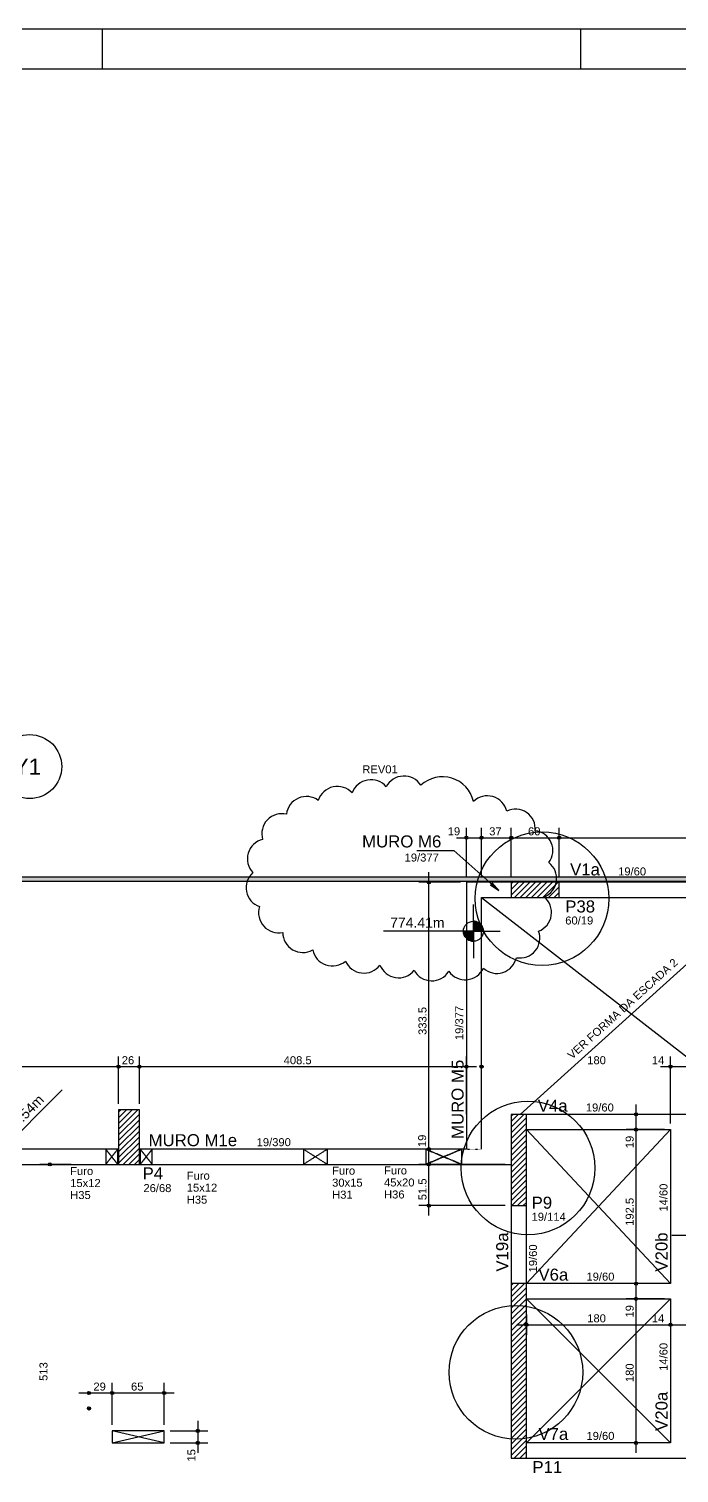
# Model space of a CAD drawing. Header units: millimetres. Extents: x 787 to 8287, y -592 to 17063.
# Drawn here: x 3300 to 4113, y 15259 to 17063 of the extents above; entities that cross this region are included whole.
import ezdxf

# ---------------------------------------------------------------- set-up
doc = ezdxf.new("R2010")
doc.units = ezdxf.units.MM
doc.linetypes.add('ESTILO_TQS_0001', pattern=[1, 0.7, -0.3])
doc.linetypes.add('ESTILO_TQS_0002', pattern=[0.4, 0.1, -0.3])
for name, color, linetype in [('1', 1, 'Continuous'), ('2', 2, 'Continuous'), ('3', 3, 'Continuous'), ('4', 4, 'Continuous'), ('6', 6, 'Continuous'), ('8', 8, 'Continuous'), ('Painéis', 200, 'Continuous')]:
    doc.layers.add(name, color=color, linetype=linetype)
doc.styles.get("Standard").update_dxf_attribs({"font": 'arial.ttf'})

msp = doc.modelspace()

# ---------------------------------------------------------------- linework, layer by layer
at = {"layer": '1', "linetype": 'Continuous'}
for p, q in [((787.2, 17063.07), (8287.2, 17063.07)), ((3392.2, 17013.07), (3392.2, 17063.07)), ((3989.7, 17013.07), (3989.7, 17063.07)), ((3846.8, 16004.3), (3846.8, 16064.95)), ((3865.8, 16004.3), (3865.8, 16064.95)), ((3865.8, 16004.3), (3865.8, 16064.95)), ((3902.81, 16004.3), (3902.81, 16064.95)), ((3902.81, 16004.3), (3902.81, 16064.95)), ((3962.81, 16004.3), (3962.81, 16064.95)), ((3962.81, 16004.3), (3962.81, 16064.95)), ((3834.3, 16052.45), (3878.3, 16052.45)), ((3853.3, 16052.45), (3915.31, 16052.45)), ((3890.31, 16052.45), (3975.31, 16052.45)), ((3950.31, 16052.45), (4443.3, 16052.45)), ((3799.96, 15650.8), (3799.96, 16009.3)), ((3839.3, 15996.8), (3787.46, 15996.8)), ((3846.8, 15996.8), (3846.8, 15996.8)), ((3846.8, 15996.8), (3846.8, 15996.8)), ((3865.8, 15996.8), (3865.8, 15996.8)), ((3865.8, 15996.8), (3865.8, 15996.8)), ((3902.81, 15980.75), (3918.86, 15996.8)), ((3902.81, 15987.82), (3911.79, 15996.8)), ((3902.81, 15994.89), (3904.72, 15996.8)), ((3902.81, 15996.8), (3902.81, 15996.8)), ((3902.81, 15996.8), (3902.81, 15996.8)), ((3906.93, 15977.8), (3925.93, 15996.8)), ((3914, 15977.8), (3933, 15996.8)), ((3921.07, 15977.8), (3940.07, 15996.8)), ((3928.14, 15977.8), (3947.14, 15996.8)), ((3935.22, 15977.8), (3954.22, 15996.8)), ((3942.29, 15977.8), (3961.29, 15996.8)), ((3949.36, 15977.8), (3962.81, 15991.25)), ((3962.81, 15996.8), (3962.81, 15996.8)), ((3962.81, 15996.8), (3962.81, 15996.8)), ((3932.81, 15987.3), (3932.81, 15987.3)), ((3956.43, 15977.8), (3962.81, 15984.18)), ((3855.6, 15935.62), (3855.6, 15969.17)), ((3855.6, 15935.62), (3743.1, 15935.62)), ((3868.1, 15935.62), (3843.1, 15935.62)), ((3855.6, 15934.82), (3843.12, 15934.82)), ((3855.6, 15934.03), (3843.2, 15934.03)), ((3855.6, 15923.12), (3855.6, 15948.12)), ((3855.6, 15947.51), (3859.45, 15947.51)), ((3855.6, 15946.72), (3861.35, 15946.72)), ((3855.6, 15945.92), (3862.67, 15945.92)), ((3855.6, 15945.13), (3863.71, 15945.13)), ((3855.6, 15944.34), (3864.55, 15944.34)), ((3855.6, 15943.54), (3865.26, 15943.54)), ((3855.6, 15942.75), (3865.86, 15942.75)), ((3855.6, 15941.96), (3866.37, 15941.96)), ((3855.6, 15941.17), (3866.8, 15941.17)), ((3855.6, 15940.37), (3867.16, 15940.37)), ((3855.6, 15939.58), (3867.45, 15939.58)), ((3855.6, 15938.79), (3867.69, 15938.79)), ((3855.6, 15937.99), (3867.87, 15937.99)), ((3855.6, 15937.2), (3868, 15937.2)), ((3855.6, 15936.41), (3868.1, 15936.41)), ((3855.6, 15935.62), (3855.6, 15902.06)), ((3855.6, 15935.62), (3889.16, 15935.62)), ((3855.6, 15933.24), (3843.33, 15933.24)), ((3855.6, 15932.44), (3843.51, 15932.44)), ((3855.6, 15931.65), (3843.74, 15931.65)), ((3855.6, 15930.86), (3844.04, 15930.86)), ((3855.6, 15930.07), (3844.4, 15930.07)), ((3855.6, 15929.27), (3844.83, 15929.27)), ((3855.6, 15928.48), (3845.33, 15928.48)), ((3855.6, 15927.69), (3845.94, 15927.69)), ((3855.6, 15926.89), (3846.65, 15926.89)), ((3855.6, 15926.1), (3847.49, 15926.1)), ((3855.6, 15925.31), (3848.53, 15925.31)), ((3855.6, 15924.52), (3849.86, 15924.52)), ((3855.6, 15923.72), (3851.76, 15923.72)), ((3412.3, 15719.8), (3412.3, 15778.96)), ((3412.3, 15719.8), (3412.3, 15778.96)), ((3438.3, 15719.8), (3438.3, 15778.96)), ((3438.3, 15719.8), (3438.3, 15778.96)), ((3846.8, 15707.19), (3846.8, 15778.96)), ((3846.8, 15707.19), (3846.8, 15778.96)), ((3865.8, 15723.91), (3865.8, 15778.96)), ((3865.8, 15747.23), (3865.8, 15778.96)), ((4101.81, 15695.3), (4101.81, 15778.96)), ((4101.81, 15695.3), (4101.81, 15778.96)), ((2942.3, 15766.46), (3424.8, 15766.46)), ((3399.8, 15766.46), (3450.8, 15766.46)), ((3425.8, 15766.46), (3859.3, 15766.46)), ((4089.31, 15766.46), (4128.31, 15766.46)), ((4103.31, 15766.46), (4226.8, 15766.46)), ((3262.14, 15657.81), (3341.69, 15737.35)), ((3865.8, 15739.73), (3865.8, 15739.73)), ((4058.78, 15675.3), (4058.78, 15719.3)), ((3412.3, 15688.24), (3436.37, 15712.3)), ((3412.3, 15695.31), (3429.3, 15712.3)), ((3412.3, 15702.38), (3422.23, 15712.3)), ((3412.3, 15709.45), (3415.16, 15712.3)), ((3412.3, 15712.3), (3412.3, 15712.3)), ((3412.3, 15712.3), (3412.3, 15712.3)), ((3412.3, 15681.17), (3438.3, 15707.17)), ((3412.3, 15674.1), (3438.3, 15700.1)), ((3438.3, 15712.3), (3438.3, 15712.3)), ((3438.3, 15712.3), (3438.3, 15712.3)), ((3846.8, 15699.69), (3846.8, 15699.69)), ((3846.8, 15699.69), (3846.8, 15699.69)), ((3865.8, 15716.41), (3865.8, 15716.41)), ((3902.8, 15690.83), (3918.77, 15706.8)), ((3902.8, 15697.9), (3911.7, 15706.8)), ((3902.8, 15704.97), (3904.63, 15706.8)), ((3902.8, 15706.8), (3902.8, 15706.8)), ((3902.8, 15706.8), (3902.8, 15706.8)), ((3902.8, 15683.76), (3921.8, 15702.76)), ((3921.8, 15706.8), (3921.8, 15706.8)), ((3921.8, 15706.8), (3921.8, 15706.8)), ((4075.45, 15706.8), (4046.28, 15706.8)), ((4058.78, 15482.8), (4058.78, 15700.3)), ((4082.95, 15706.8), (4082.95, 15706.8)), ((3412.3, 15667.02), (3438.3, 15693.02)), ((3412.3, 15659.95), (3438.3, 15685.95)), ((3902.8, 15676.69), (3921.8, 15695.69)), ((3902.8, 15669.62), (3921.8, 15688.62)), ((3902.8, 15662.55), (3921.8, 15681.55)), ((4094.31, 15687.8), (4046.28, 15687.8)), ((4094.31, 15687.8), (4046.28, 15687.8)), ((4101.81, 15687.8), (4101.81, 15687.8)), ((4101.81, 15687.8), (4101.81, 15687.8)), ((4101.81, 15687.8), (4101.81, 15687.8)), ((4101.81, 15687.8), (4101.81, 15687.8)), ((3412.3, 15652.88), (3438.3, 15678.88)), ((3412.3, 15645.81), (3438.3, 15671.81)), ((3417.87, 15644.3), (3438.3, 15664.74)), ((3425.3, 15678.3), (3425.3, 15678.3)), ((3839.3, 15663.3), (3787.46, 15663.3)), ((3805.88, 15663.3), (3787.46, 15663.3)), ((3799.96, 15631.8), (3799.96, 15675.8)), ((3813.38, 15663.3), (3813.38, 15663.3)), ((3846.8, 15663.3), (3846.8, 15663.3)), ((3902.8, 15655.48), (3921.8, 15674.48)), ((3902.8, 15648.41), (3921.8, 15667.41)), ((3424.94, 15644.3), (3438.3, 15657.67)), ((3432.01, 15644.3), (3438.3, 15650.6)), ((3799.96, 15580.3), (3799.96, 15656.8)), ((3902.8, 15641.33), (3921.8, 15660.33)), ((3902.8, 15634.26), (3921.8, 15653.26)), ((3902.8, 15627.19), (3921.8, 15646.19)), ((3912.3, 15649.8), (3912.3, 15649.8)), ((3353.23, 15644.3), (3313.96, 15644.3)), ((3360.73, 15644.3), (3360.73, 15644.3)), ((3895.3, 15644.3), (3787.46, 15644.3)), ((3895.3, 15644.3), (3787.46, 15644.3)), ((3902.8, 15620.12), (3921.8, 15639.12)), ((3902.8, 15613.05), (3921.8, 15632.05)), ((3902.8, 15605.98), (3921.8, 15624.98)), ((3902.8, 15598.91), (3921.8, 15617.91)), ((3903.77, 15592.8), (3921.8, 15610.84)), ((3895.3, 15592.8), (3787.46, 15592.8)), ((3895.3, 15592.8), (3787.46, 15592.8)), ((3902.8, 15592.8), (3902.8, 15592.8)), ((3902.8, 15592.8), (3902.8, 15592.8)), ((3910.84, 15592.8), (3921.8, 15603.77)), ((3917.91, 15592.8), (3921.8, 15596.69)), ((4103.31, 15555.68), (4253.31, 15555.68)), ((4058.78, 15463.8), (4058.78, 15507.8)), ((3902.8, 15478.7), (3919.41, 15495.3)), ((3902.8, 15485.77), (3912.34, 15495.3)), ((3902.8, 15492.84), (3905.26, 15495.3)), ((3902.8, 15495.3), (3902.8, 15495.3)), ((3902.8, 15495.3), (3902.8, 15495.3)), ((3902.8, 15471.63), (3921.8, 15490.63)), ((3902.8, 15464.56), (3921.8, 15483.56)), ((4058.48, 15495.3), (4046.28, 15495.3)), ((4058.48, 15495.3), (4046.28, 15495.3)), ((4058.78, 15283.8), (4058.78, 15488.8)), ((4065.98, 15495.3), (4065.98, 15495.3)), ((4065.98, 15495.3), (4065.98, 15495.3)), ((3902.8, 15457.49), (3921.8, 15476.49)), ((3902.8, 15450.42), (3921.8, 15469.42)), ((4094.31, 15476.3), (4046.28, 15476.3)), ((4094.31, 15476.3), (4046.28, 15476.3)), ((4101.81, 15476.3), (4101.81, 15476.3)), ((4101.81, 15476.3), (4101.81, 15476.3)), ((3902.8, 15443.34), (3921.8, 15462.34)), ((3902.8, 15436.27), (3921.8, 15455.27)), ((3902.8, 15429.2), (3921.8, 15448.2)), ((3921.8, 15464.09), (3921.8, 15464.09)), ((3921.8, 15456.59), (3921.8, 15431.45)), ((4101.81, 15457.27), (4101.81, 15457.27)), ((4101.81, 15457.27), (4101.81, 15457.27)), ((4101.81, 15449.77), (4101.81, 15431.45)), ((4101.81, 15449.77), (4101.81, 15431.45)), ((3902.8, 15422.13), (3921.8, 15441.13)), ((3902.8, 15415.06), (3921.8, 15434.06)), ((3909.3, 15443.95), (4114.31, 15443.95)), ((4089.31, 15443.95), (4128.31, 15443.95)), ((4103.31, 15443.95), (4308.31, 15443.95)), ((3902.8, 15407.99), (3921.8, 15426.99)), ((3902.8, 15400.92), (3921.8, 15419.92)), ((3902.8, 15393.85), (3921.8, 15412.85)), ((3902.8, 15386.78), (3921.8, 15405.78)), ((3902.8, 15379.7), (3921.8, 15398.7)), ((3902.8, 15372.63), (3921.8, 15391.63)), ((3902.8, 15365.56), (3921.8, 15384.56)), ((3902.8, 15358.49), (3921.8, 15377.49)), ((3912.3, 15386.3), (3912.3, 15386.3)), ((3362.81, 15358.68), (3416.88, 15358.68)), ((3391.88, 15358.68), (3481.88, 15358.68)), ((3404.38, 15318.8), (3404.38, 15371.18)), ((3404.38, 15318.8), (3404.38, 15371.18)), ((3469.38, 15318.8), (3469.38, 15371.18)), ((3902.8, 15351.42), (3921.8, 15370.42)), ((3902.8, 15344.35), (3921.8, 15363.35)), ((3902.8, 15337.28), (3921.8, 15356.28)), ((3902.8, 15330.21), (3921.8, 15349.21)), ((3902.8, 15323.14), (3921.8, 15342.14)), ((3511.26, 15323.8), (3511.26, 15283.8)), ((3902.8, 15316.07), (3921.8, 15335.07)), ((3902.8, 15308.99), (3921.8, 15327.99)), ((3902.8, 15301.92), (3921.8, 15320.92)), ((3404.38, 15311.3), (3404.38, 15311.3)), ((3404.38, 15311.3), (3404.38, 15311.3)), ((3469.38, 15311.3), (3469.38, 15311.3)), ((3469.38, 15311.3), (3469.38, 15311.3)), ((3476.88, 15311.3), (3523.76, 15311.3)), ((3902.8, 15294.85), (3921.8, 15313.85)), ((3902.8, 15287.78), (3921.8, 15306.78)), ((3469.38, 15296.3), (3469.38, 15296.3)), ((3476.88, 15296.3), (3523.76, 15296.3)), ((3902.8, 15280.71), (3921.8, 15299.71)), ((3906.47, 15277.3), (3921.8, 15292.64)), ((3913.54, 15277.3), (3921.8, 15285.57)), ((4094.31, 15296.3), (4046.28, 15296.3)), ((4101.81, 15296.3), (4101.81, 15296.3)), ((3902.8, 15277.3), (3902.8, 15277.3)), ((3902.8, 15277.3), (3902.8, 15277.3)), ((3902.8, 15277.3), (3902.8, 15277.3)), ((3902.8, 15277.3), (3902.8, 15277.3)), ((3920.61, 15277.3), (3921.8, 15278.5)), ((3921.8, 15277.3), (3921.8, 15277.3)), ((3921.8, 15277.3), (3921.8, 15277.3))]:
    msp.add_line(p, q, dxfattribs=at)
at = {"layer": '1', "linetype": 'ESTILO_TQS_0002'}
msp.add_line((3846.8, 15663.3), (3865.8, 15663.3), dxfattribs=at)
at = {"layer": '1', "linetype": 'Continuous'}
for points in [[(3784.78, 16036.53), (3830.93, 16036.53), (3887.19, 15986.55), (3876.84, 15993.56), (3887.19, 15986.55), (3879.01, 15996)], [(6909.04, 15998.3), (6909.04, 16003.3), (1430.05, 16003.3), (1430.05, 15998.3), (6909.04, 15998.3)], [(3902.81, 15996.8), (3846.8, 15996.8)], [(3846.8, 15996.8), (3846.8, 15663.3)], [(4430.8, 15996.8), (3962.81, 15996.8)], [(3865.8, 15977.8), (3902.81, 15977.8)], [(3865.8, 15663.3), (3865.8, 15977.8)], [(3962.81, 15977.8), (4430.8, 15977.8)], [(3855.6, 15923.12), (3855.6, 15935.62), (3843.1, 15935.62), (3843.11, 15935.16), (3843.16, 15934.37), (3843.26, 15933.58), (3843.43, 15932.76), (3843.62, 15932.02), (3843.9, 15931.2), (3844.24, 15930.4), (3844.62, 15929.64), (3845.09, 15928.84), (3845.67, 15928.02), (3846.37, 15927.18), (3846.96, 15926.58), (3847.75, 15925.88), (3848.29, 15925.47), (3848.88, 15925.07), (3849.59, 15924.66), (3850.29, 15924.3), (3851.37, 15923.85), (3852.36, 15923.54), (3853.15, 15923.36), (3854.12, 15923.2), (3854.9, 15923.14), (3855.6, 15923.12)], [(3855.6, 15948.12), (3855.6, 15935.62), (3868.1, 15935.62), (3868.09, 15936.07), (3868.04, 15936.86), (3867.93, 15937.65), (3867.77, 15938.47), (3867.57, 15939.21), (3867.29, 15940.03), (3866.96, 15940.83), (3866.58, 15941.59), (3866.1, 15942.39), (3865.53, 15943.21), (3864.83, 15944.05), (3864.23, 15944.65), (3863.44, 15945.35), (3862.9, 15945.76), (3862.32, 15946.16), (3861.61, 15946.57), (3860.9, 15946.93), (3859.82, 15947.38), (3858.83, 15947.69), (3858.04, 15947.87), (3857.08, 15948.03), (3856.3, 15948.1), (3855.6, 15948.12)], [(4108.81, 15706.8), (3921.8, 15706.8)], [(4471.8, 15706.8), (4108.81, 15706.8)], [(3921.8, 15687.8), (4101.81, 15687.8)], [(4101.81, 15687.8), (4101.81, 15495.3)], [(3412.3, 15663.3), (2954.8, 15663.3)], [(3846.8, 15663.3), (3438.3, 15663.3)], [(2954.8, 15644.3), (3412.3, 15644.3)], [(3438.3, 15644.3), (3902.8, 15644.3)], [(3902.8, 15592.8), (3902.8, 15495.3)], [(3921.8, 15495.3), (3921.8, 15592.8)], [(4101.81, 15495.3), (3921.8, 15495.3)], [(3921.8, 15476.3), (4101.81, 15476.3)], [(4101.81, 15476.3), (4101.81, 15296.3)], [(4101.81, 15296.3), (3921.8, 15296.3)], [(3921.8, 15277.3), (4108.81, 15277.3)], [(4108.81, 15277.3), (4302.81, 15277.3)]]:
    msp.add_lwpolyline(points, dxfattribs=at)
at = {"layer": '1', "linetype": 'ESTILO_TQS_0001'}
for points in [[(3403.8, 15653.8), (3396.3, 15644.3), (3411.3, 15644.3), (3403.8, 15653.8), (3411.3, 15644.3), (3411.3, 15663.3), (3403.8, 15653.8), (3411.3, 15663.3), (3396.3, 15663.3), (3403.8, 15653.8), (3396.3, 15663.3), (3396.3, 15644.3), (3403.8, 15653.8)], [(3446.8, 15653.8), (3439.3, 15644.3), (3454.3, 15644.3), (3446.8, 15653.8), (3454.3, 15644.3), (3454.3, 15663.3), (3446.8, 15653.8), (3454.3, 15663.3), (3439.3, 15663.3), (3446.8, 15653.8), (3439.3, 15663.3), (3439.3, 15644.3), (3446.8, 15653.8)], [(3658.14, 15653.8), (3643.14, 15644.3), (3673.14, 15644.3), (3658.14, 15653.8), (3673.14, 15644.3), (3673.14, 15663.3), (3658.14, 15653.8), (3673.14, 15663.3), (3643.14, 15663.3), (3658.14, 15653.8), (3643.14, 15663.3), (3643.14, 15644.3), (3658.14, 15653.8)], [(3818.47, 15653.8), (3795.97, 15644.3), (3840.97, 15644.3), (3818.47, 15653.8), (3840.97, 15644.3), (3840.97, 15663.3), (3818.47, 15653.8), (3840.97, 15663.3), (3795.97, 15663.3), (3818.47, 15653.8), (3795.97, 15663.3), (3795.97, 15644.3), (3818.47, 15653.8)]]:
    msp.add_lwpolyline(points, dxfattribs=at)
at = {"layer": '1', "linetype": 'Continuous'}
for centre, radius in [((3846.8, 16052.45), 2), ((3846.8, 16052.45), 1), ((3865.8, 16052.45), 2), ((3865.8, 16052.45), 2), ((3865.8, 16052.45), 1), ((3865.8, 16052.45), 1), ((3902.81, 16052.45), 2), ((3902.81, 16052.45), 2), ((3902.81, 16052.45), 1), ((3902.81, 16052.45), 1), ((3962.81, 16052.45), 2), ((3962.81, 16052.45), 2), ((3962.81, 16052.45), 1), ((3962.81, 16052.45), 1), ((3799.96, 15996.8), 2), ((3799.96, 15996.8), 1), ((3855.6, 15935.62), 12.5), ((3412.3, 15766.46), 2), ((3412.3, 15766.46), 2), ((3412.3, 15766.46), 1), ((3412.3, 15766.46), 1), ((3438.3, 15766.46), 2), ((3438.3, 15766.46), 2), ((3438.3, 15766.46), 1), ((3438.3, 15766.46), 1), ((3846.8, 15766.46), 2), ((3846.8, 15766.46), 2), ((3846.8, 15766.46), 1), ((3846.8, 15766.46), 1), ((3865.8, 15766.46), 2), ((3865.8, 15766.46), 2), ((3865.8, 15766.46), 1), ((3865.8, 15766.46), 1), ((4101.81, 15766.46), 2), ((4101.81, 15766.46), 2), ((4101.81, 15766.46), 1), ((4101.81, 15766.46), 1), ((4058.78, 15706.8), 2), ((4058.78, 15706.8), 1), ((4058.78, 15687.8), 2), ((4058.78, 15687.8), 2), ((4058.78, 15687.8), 1), ((4058.78, 15687.8), 1), ((3799.96, 15663.3), 2), ((3799.96, 15663.3), 2), ((3799.96, 15663.3), 1), ((3799.96, 15663.3), 1), ((3326.46, 15644.3), 2), ((3326.46, 15644.3), 1), ((3799.96, 15644.3), 2), ((3799.96, 15644.3), 2), ((3799.96, 15644.3), 1), ((3799.96, 15644.3), 1), ((3799.96, 15592.8), 2), ((3799.96, 15592.8), 2), ((3799.96, 15592.8), 1), ((3799.96, 15592.8), 1), ((4058.78, 15495.3), 2), ((4058.78, 15495.3), 2), ((4058.78, 15495.3), 1), ((4058.78, 15495.3), 1), ((4058.78, 15476.3), 2), ((4058.78, 15476.3), 2), ((4058.78, 15476.3), 1), ((4058.78, 15476.3), 1), ((3921.8, 15443.95), 2), ((3921.8, 15443.95), 1), ((4101.81, 15443.95), 2), ((4101.81, 15443.95), 2), ((4101.81, 15443.95), 1), ((4101.81, 15443.95), 1), ((3375.31, 15358.68), 2), ((3375.31, 15358.68), 1), ((3404.38, 15358.68), 2), ((3404.38, 15358.68), 2), ((3404.38, 15358.68), 1), ((3404.38, 15358.68), 1), ((3469.38, 15358.68), 2), ((3469.38, 15358.68), 1), ((3375.31, 15339.34), 2), ((3375.31, 15339.34), 1), ((3511.26, 15311.3), 2), ((3511.26, 15311.3), 1), ((3511.26, 15296.3), 2), ((3511.26, 15296.3), 1), ((4058.78, 15296.3), 2), ((4058.78, 15296.3), 1)]:
    msp.add_circle(centre, radius, dxfattribs=at)
for centre, radius, start, end in [((3685.66, 16091.52), 25, 42.42796, 162.42796), ((3727.64, 16099.92), 25, 40.20835, 160.20835), ((3768.92, 16104.55), 25, 32.60256, 152.60256), ((3816.97, 16088.99), 39.63, 12.90487, 132.90487), ((3646.95, 16078.97), 25, 53.48748, 173.48748), ((3872.87, 16079.77), 25, 13.70754, 133.70754), ((3616.27, 16057.5), 25, 76.48819, 196.48819), ((3907.96, 16063.15), 25, 355.59089, 115.59089), ((3929.87, 16036.41), 25, 323.07953, 83.07953), ((3598.22, 16026.11), 25, 103.69236, 223.69236), ((3596.53, 15989.96), 25, 130.95884, 250.95884), ((3934.52, 16001.65), 25, 292.14845, 52.14845), ((3928.17, 15959.1), 25, 290.8762, 50.8762), ((3612.17, 15958.66), 25, 162.13899, 282.13899), ((3642.42, 15934.06), 25, 179.63547, 299.63547), ((3913.59, 15927.18), 25, 260.03616, 20.03616), ((3679.31, 15917.17), 25, 191.15797, 311.15797), ((3718.71, 15908.28), 25, 203.40618, 323.40618), ((3884.85, 15907.92), 25, 227.60322, 347.60322), ((3762.09, 15902.43), 25, 201.23135, 321.23135), ((3803.56, 15898.68), 25, 208.43613, 328.43613), ((3845.31, 15899.98), 25, 215.12065, 335.12065)]:
    msp.add_arc(centre, radius, start, end, dxfattribs=at)
for points in [[(6909.04, 15998.3), (6909.04, 16003.3), (1430.05, 16003.3)], [(6909.04, 15998.3), (1430.05, 16003.3), (1430.05, 15998.3)], [(6909.04, 15998.3), (1430.05, 15998.3), (6909.04, 15998.3)]]:
    msp.add_solid(points, dxfattribs=at)
at = {"layer": '2', "linetype": 'Continuous'}
for p, q in [((3865.8, 15977.8), (4214.3, 15706.8)), ((3914, 15706.8), (4214.3, 15977.8)), ((3921.8, 15495.3), (4101.81, 15687.8)), ((3921.8, 15687.8), (4101.81, 15495.3)), ((3921.8, 15296.3), (4101.81, 15476.3)), ((3921.8, 15476.3), (4101.81, 15296.3)), ((3404.38, 15296.3), (3469.38, 15311.3)), ((3469.38, 15296.3), (3404.38, 15311.3))]:
    msp.add_line(p, q, dxfattribs=at)
msp.add_lwpolyline([(3404.38, 15296.3), (3469.38, 15296.3), (3469.38, 15311.3), (3404.38, 15311.3), (3404.38, 15296.3)], dxfattribs=at)
msp.add_circle((3301.3, 16141.29), 40, dxfattribs=at)
at = {"layer": '6', "linetype": 'Continuous'}
for points in [[(3902.81, 15977.8), (3962.81, 15977.8), (3962.81, 15996.8), (3902.81, 15996.8), (3902.81, 15977.8)], [(3412.3, 15644.3), (3438.3, 15644.3), (3438.3, 15712.3), (3412.3, 15712.3), (3412.3, 15644.3)], [(3902.8, 15592.8), (3921.8, 15592.8), (3921.8, 15706.8), (3902.8, 15706.8), (3902.8, 15592.8)], [(3902.8, 15277.3), (3921.8, 15277.3), (3921.8, 15495.3), (3902.8, 15495.3), (3902.8, 15277.3)]]:
    msp.add_lwpolyline(points, dxfattribs=at)
at = {"layer": '8', "linetype": 'Continuous'}
msp.add_line((912.2, 17013.07), (8237.2, 17013.07), dxfattribs=at)
at = {"layer": 'Painéis', "color": 5}
for centre in [(3941.31, 15976.31), (3923.71, 15639.76), (3908.61, 15384.57)]:
    msp.add_circle(centre, 83.49, dxfattribs=at)

# ---------------------------------------------------------------- texts
at = {"layer": '1', "linetype": 'Continuous'}
for s, height, p in [('REV01', 10, (3716.76, 16132.9)), ('19', 10, (3823.47, 16055.45)), ('37', 10, (3875.31, 16055.45)), ('60', 10, (3923.81, 16055.45)), ('774.41m', 12.5, (3751.53, 15940.04)), ('26', 10, (3416.3, 15769.46)), ('408.5', 10, (3618.55, 15769.46)), ('180', 10, (3997.8, 15769.46)), ('14', 10, (4078.47, 15769.46)), ('Furo', 10, (3351.86, 15631)), ('Furo', 10, (3497.48, 15625.23)), ('Furo', 10, (3679.1, 15631.49)), ('Furo', 10, (3743.92, 15631.71)), ('15x12', 10, (3351.86, 15616)), ('H35', 10, (3351.86, 15601)), ('15x12', 10, (3497.48, 15610.23)), ('30x15', 10, (3679.1, 15616.49)), ('H31', 10, (3679.1, 15601.49)), ('45x20', 10, (3743.92, 15616.71)), ('H36', 10, (3743.92, 15601.71)), ('H35', 10, (3497.48, 15595.23)), ('180', 10, (3997.8, 15446.95)), ('14', 10, (4078.47, 15446.95)), ('29', 10, (3380.84, 15361.68)), ('65', 10, (3427.88, 15361.68))]:
    msp.add_text(s, height=height, dxfattribs=at).set_placement(p)
for s, height, rotation, p in [('VER FORMA DA ESCADA 2', 10, 42.06329, (3978.72, 15775.01)), ('333.5', 10, 90, (3796.96, 15806.05)), ('774.54m', 12.5, 45, (3272.11, 15675.8)), ('19', 10, 90, (3796.47, 15665.97)), ('19', 10, 90, (4055.78, 15664.47)), ('51.5', 10, 90, (3796.96, 15599.55)), ('192.5', 10, 90, (4055.78, 15567.55)), ('19', 10, 90, (4055.78, 15452.97)), ('513', 10, 90, (3323.46, 15373.8)), ('180', 10, 90, (4055.78, 15372.3)), ('15', 10, 90, (3508.26, 15272.97))]:
    msp.add_text(s, height=height, rotation=rotation, dxfattribs=at).set_placement(p)
at = {"layer": '3', "linetype": 'Continuous'}
for s, p in [('19/377', (3769.66, 16022.7)), ('19/60', (4036.37, 16005.35)), ('60/19', (3970.31, 15944.05)), ('19/60', (3996.04, 15710.39)), ('19/390', (3584.8, 15667.05)), ('26/68', (3443.32, 15609.67)), ('19/114', (3928.28, 15573.91)), ('19/60', (3996.8, 15499.05)), ('19/60', (3996.8, 15300.05))]:
    msp.add_text(s, height=10, dxfattribs=at).set_placement(p)
for s, p in [('19/377', (3842.9, 15799.64)), ('14/60', (4098.06, 15585.3)), ('19/60', (3934.98, 15509.39)), ('14/60', (4098.06, 15386.3))]:
    msp.add_text(s, height=10, rotation=90, dxfattribs=at).set_placement(p)
at = {"layer": '4', "linetype": 'Continuous'}
for s, p in [('MURO M6', (3716.54, 16040.32)), ('V1a', (3976.37, 16005.35)), ('V4a', (3935.97, 15710.1)), ('MURO M1e', (3449.8, 15667.05)), ('V6a', (3936.8, 15499.05)), ('V7a', (3936.8, 15300.05))]:
    msp.add_text(s, height=15, dxfattribs=at).set_placement(p)
for s, p in [('MURO M5', (3843.33, 15676.08)), ('V19a', (3899.05, 15510.3)), ('V20b', (4098.06, 15510.3)), ('V20a', (4098.06, 15311.3))]:
    msp.add_text(s, height=15, rotation=90, dxfattribs=at).set_placement(p)
at = {"layer": '6', "linetype": 'Continuous'}
for s, height, p in [('Y1', 20, (3281.3, 16131.29)), ('P38', 15, (3970.31, 15959.05)), ('P4', 15, (3442.3, 15625.55)), ('P9', 15, (3928.28, 15588.91)), ('P11', 15, (3929.3, 15258.55))]:
    msp.add_text(s, height=height, dxfattribs=at).set_placement(p)

doc.saveas('drawing.dxf')
